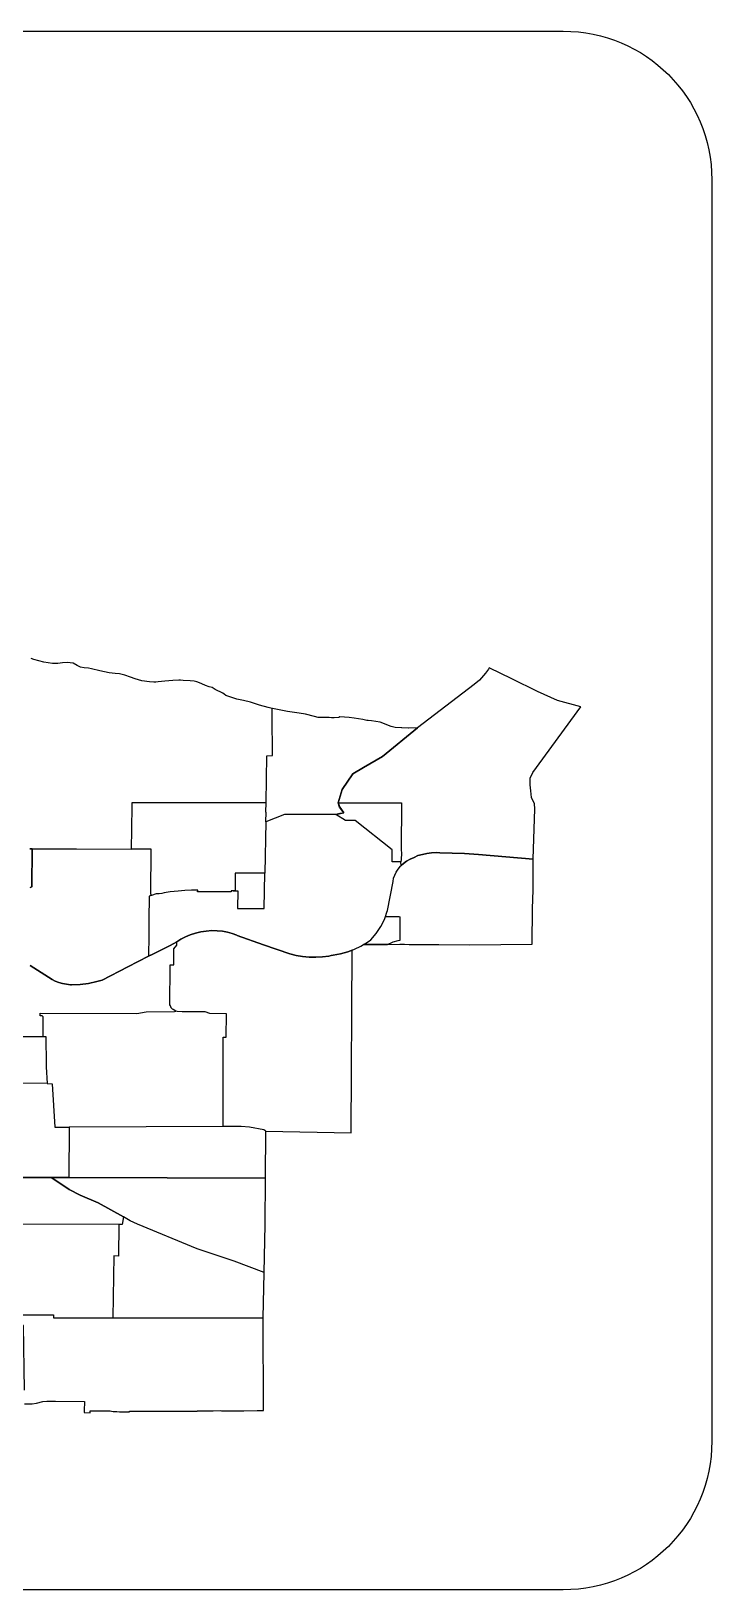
# Model space of a CAD drawing. Extents: x -18 to 322, y 1 to 218.
# Drawn here: x 227.7 to 322.2, y 1.2 to 217.6 of the extents above; entities that cross this region are included whole.
import ezdxf

# ---------------------------------------------------------------- set-up
doc = ezdxf.new("R2010")
doc.units = 0
doc.layers.add('Cuts', color=7, linetype='CONTINUOUS')

msp = doc.modelspace()

# ---------------------------------------------------------------- linework, layer by layer
at = {"layer": 'Cuts', "color": 7}
for points in [[(2.571138, 217.626737), (301.56804, 217.626737)], [(322.20554, 196.989237), (322.20554, 21.817313)], [(284.293813, 90.789585), (288.558684, 90.760647), (297.249109, 90.856249), (297.305942, 95.777396), (297.411881, 98.347781), (297.423258, 102.627623), (297.423258, 102.627623), (297.640825, 109.642698), (297.583966, 110.334128), (297.171084, 111.204877), (297.095122, 112.152623), (296.973149, 112.98823), (296.990082, 113.892052), (297.347164, 114.674948), (304.022204, 123.798941), (300.772274, 124.657802), (298.002934, 125.931109), (294.428466, 127.678291), (291.279818, 129.211014), (291.188352, 129.01981), (290.804918, 128.487543), (289.972406, 127.52171), (289.222074, 126.90521), (281.346593, 120.868887), (280.078445, 120.851821), (280.031428, 120.850763), (279.148778, 120.878152), (279.120891, 120.879211), (278.244961, 120.924687), (277.670842, 121.078167), (276.149488, 121.658493), (274.94955, 121.844011), (274.51341, 121.900854), (274.317037, 121.920486), (273.754797, 122.049677), (273.160516, 122.144244), (272.530596, 122.241397), (271.864984, 122.30496), (271.201462, 122.356636), (270.557572, 122.409346), (270.444913, 122.315811), (269.774167, 122.273954), (269.393829, 122.287395), (269.085827, 122.298242), (268.200611, 122.299301), (268.068848, 122.299301), (267.555689, 122.335991), (267.023956, 122.434693), (265.816794, 122.791778), (264.926392, 122.932338), (263.29808, 123.163332), (261.200016, 123.565374), (261.18348, 123.58707), (260.594369, 123.717811), (259.391859, 124.042855), (258.141806, 124.445416), (257.16719, 124.680027), (256.261301, 124.868646), (255.307354, 125.166302), (254.736846, 125.376625), (254.483632, 125.561111), (254.29863, 125.715106), (253.268718, 126.216367), (252.969511, 126.399819), (252.831537, 126.476299), (252.424327, 126.595155), (251.900843, 126.758453), (251.420252, 127.001849), (251.077121, 127.153259), (250.713835, 127.272634), (250.349517, 127.360484), (249.786243, 127.41371), (248.818344, 127.474688), (248.458675, 127.49948), (248.233367, 127.495352), (247.402411, 127.464864), (246.284131, 127.349625), (245.365842, 127.254542), (245.03098, 127.216818), (244.739007, 127.211658), (244.130259, 127.263334), (243.090528, 127.401827), (242.160354, 127.668477), (241.520599, 127.940294), (240.724264, 128.209529), (239.977022, 128.384712), (239.391013, 128.437422), (238.555406, 128.532506), (237.24334, 128.791922), (236.085272, 129.085961), (235.656358, 129.17226), (235.048642, 129.192924), (234.549963, 129.309711), (234.113816, 129.538124), (233.541239, 129.843014), (233.110259, 129.929313), (232.75059, 129.954104), (232.078281, 129.910697), (231.408555, 129.803726), (230.665446, 129.821294), (229.490842, 129.989241), (228.082142, 130.388701), (227.695601, 130.523059)], [(227.515859, 104.085972), (227.836254, 104.084913), (227.835725, 104.084384), (227.792317, 98.794784), (227.577859, 98.700732)], [(227.577925, 98.700788), (227.792383, 98.794323), (227.835791, 104.08444), (227.515912, 104.085498)], [(223.596158, 58.434512), (230.509948, 58.430384), (232.925821, 58.442793), (260.260071, 58.338407), (260.278168, 64.891496), (272.127583, 64.642417), (272.267098, 89.987638), (272.257308, 90.021745), (271.651651, 89.796437), (270.672904, 89.502397), (269.660053, 89.315329), (269.348955, 89.254867), (269.043547, 89.195438), (268.139228, 89.079683), (267.223002, 89.030592), (266.303151, 89.04869), (265.382798, 89.113801), (264.497574, 89.286918), (263.631476, 89.503443), (259.97227, 90.728688), (256.30841, 92.06711), (256.281539, 92.077455), (255.634548, 92.310516), (254.956037, 92.494483), (254.253238, 92.627809), (253.534937, 92.708941), (252.807309, 92.736796), (252.779403, 92.735209), (252.004772, 92.668029), (251.244613, 92.544005), (250.507706, 92.365205), (249.783719, 92.152816), (249.132079, 91.849992), (248.511446, 91.520814), (247.941454, 91.147193), (247.016447, 90.67642), (244.311702, 89.322497), (244.283796, 89.308553), (243.987174, 89.15714), (241.124817, 87.69573), (237.551907, 85.860183), (236.814487, 85.650379), (235.676054, 85.393545), (234.497832, 85.258153), (233.308758, 85.189425), (233.156829, 85.201834), (232.607506, 85.272115), (232.071106, 85.382184), (231.555375, 85.531531), (231.063416, 85.717565), (230.615382, 85.950626), (227.554586, 87.884357)], [(227.554525, 87.884857), (230.614802, 85.951123), (231.063356, 85.717546), (231.555314, 85.531512), (232.070529, 85.382166), (232.607445, 85.272096), (233.156768, 85.201815), (233.308697, 85.189406), (234.497772, 85.258134), (235.675993, 85.393527), (236.814426, 85.650876), (237.551846, 85.860683), (241.124756, 87.69623), (243.986598, 89.157122), (243.987127, 89.157122), (243.987127, 89.157651), (244.283749, 89.308548), (244.311138, 89.322491), (247.0164, 90.676931), (247.941407, 91.147188), (248.510883, 91.521324), (249.132032, 91.849987), (249.783671, 92.153327), (250.507143, 92.3652), (251.244047, 92.544), (252.004724, 92.668023), (252.779355, 92.735204), (252.807261, 92.736791), (253.534347, 92.708886), (254.253167, 92.627754), (254.955966, 92.494428), (255.634477, 92.31046), (256.280949, 92.077915), (256.307823, 92.067067), (259.97168, 90.728646), (263.631405, 89.5034), (264.496987, 89.287392), (265.382719, 89.114275), (266.302543, 89.048648), (267.222923, 89.03055), (268.138619, 89.079641), (269.043468, 89.195915), (269.348876, 89.255343), (269.659444, 89.315287), (270.672322, 89.502355), (271.651571, 89.796395), (272.256726, 90.021703), (272.593647, 90.133841), (273.459231, 90.558104), (273.843168, 90.783931), (273.843168, 90.783931), (277.196973, 90.807161), (278.871415, 90.839199)], [(226.80073, 26.993212), (227.853896, 27.000435), (228.475564, 27.095005), (229.333391, 27.310495), (229.898215, 27.368888), (231.109512, 27.374577), (235.122701, 27.314114), (235.080328, 26.044424), (235.080328, 25.809813), (235.91697, 25.778809), (235.918028, 26.040291), (236.625479, 26.036164), (236.801178, 26.035634), (237.457988, 26.031507), (237.684847, 26.030449), (238.078105, 26.028332), (238.677035, 26.024707), (238.852734, 25.96838), (239.077011, 25.937376), (239.30387, 25.935259), (239.62323, 25.931132), (239.997882, 25.916659), (241.367826, 25.910971), (241.370472, 25.972981), (241.551341, 25.972981), (241.663995, 25.97351), (241.774583, 25.97351), (241.885171, 25.974039), (241.99369, 25.974039), (242.102727, 25.974039), (242.213315, 25.974039), (242.323903, 25.974569), (242.432941, 25.974569), (242.541978, 25.974569), (242.64533, 25.974569), (242.748684, 25.975098), (242.836533, 25.975098), (242.924383, 25.975098), (243.052542, 25.975627), (243.154343, 25.975627), (243.588373, 25.976156), (243.612662, 25.976156), (243.720149, 25.976156), (243.82712, 25.976156), (243.934091, 25.976685), (244.021941, 25.976685), (244.434252, 25.976156), (244.459043, 25.976156), (244.578415, 25.976156), (244.69779, 25.976156), (244.815611, 25.976156), (244.908628, 25.976156), (245.14733, 25.976685), (245.171619, 25.976156), (245.29306, 25.976685), (245.413982, 25.976685), (245.533354, 25.976685), (245.652727, 25.976685), (245.774168, 25.976685), (245.89509, 25.976685), (246.000508, 25.978273), (246.105929, 25.97986), (246.297132, 25.97986), (246.488852, 25.979331), (246.664035, 25.979331), (246.836118, 25.978802), (246.973061, 25.978802), (247.166331, 25.978826), (247.456235, 25.978297), (249.431826, 25.97364), (250.757325, 25.970544), (250.757325, 26.018085), (251.479246, 26.021709), (252.184628, 26.025334), (252.386682, 26.026393), (252.537579, 26.026922), (252.976827, 26.029568), (253.966948, 26.071943), (254.139031, 26.035253), (254.618072, 26.038349), (255.027348, 26.039937), (255.165841, 26.040466), (255.302785, 26.040995), (255.84177, 26.043641), (256.048992, 26.045228), (257.012757, 26.049885), (257.138847, 26.050943), (257.230314, 26.051472), (259.082397, 26.060786), (259.846175, 26.064913), (259.947979, 26.065442), (259.931442, 38.97318), (260.036863, 45.202776), (260.03845, 45.260654), (260.180561, 51.880404), (260.260142, 58.338923), (232.925893, 58.443309), (230.510019, 58.4309), (223.596229, 58.435028)], [(301.56804, 1.179813), (2.571138, 1.179813)]]:
    msp.add_lwpolyline(points, dxfattribs=at)
at = {"layer": 'Cuts', "color": 5}
for points in [[(270.021632, 108.841111), (262.887143, 108.868663), (260.288543, 107.839297), (260.313661, 109.167939), (260.313308, 109.180251), (260.336803, 110.50563), (260.42879, 117.010386), (261.210997, 117.025732), (261.172117, 122.593415), (261.171973, 122.597261), (261.171267, 123.570955), (261.199595, 123.565593), (261.199669, 123.565456)], [(270.343429, 110.480039), (270.878794, 112.34115), (272.372187, 114.508853), (273.838014, 115.360653), (276.468353, 116.889034), (281.345933, 120.868971), (281.345965, 120.868988)], [(281.345961, 120.869154), (276.468382, 116.889218), (273.838042, 115.360836), (272.372215, 114.509036), (270.878822, 112.341334), (270.343457, 110.480223), (270.54174, 109.86641), (271.106361, 109.09357)], [(260.288466, 107.838693), (260.288547, 107.839046), (260.287841, 107.810189), (260.147894, 100.696263), (259.240345, 100.701166), (258.325737, 100.706705), (257.407358, 100.719088), (256.498271, 100.718029), (256.051523, 100.720499), (256.038718, 99.729902), (256.024148, 99.073559), (256.020549, 98.262911), (256.010001, 98.262876), (255.747948, 98.264287), (255.466554, 98.265698), (255.462533, 98.087845), (255.079141, 98.089609), (254.815337, 98.09102), (254.551541, 98.092079), (254.199811, 98.09349), (253.937764, 98.094901), (253.67396, 98.095959), (253.322226, 98.09737), (253.065464, 98.098429), (252.812216, 98.099487), (252.777044, 98.099621), (252.42707, 98.101032), (251.987407, 98.102796), (251.72361, 98.103854), (251.459807, 98.104913), (251.283943, 98.105618), (251.10808, 98.106324), (250.826694, 98.107382), (250.831668, 98.353871), (249.964512, 98.361103), (249.053234, 98.277484), (248.14026, 98.19213), (247.025588, 98.092925), (246.736144, 98.074263), (246.452751, 98.034569), (246.192806, 97.978957), (245.833488, 97.900259), (245.466151, 97.848246), (245.250523, 97.830607), (245.087656, 97.812686), (244.928754, 97.782664), (244.77379, 97.741297), (244.681746, 97.710182), (244.437158, 97.619843), (244.329826, 97.764373), (244.384013, 104.046794), (242.554267, 104.021006), (241.639638, 104.02531), (241.645494, 104.341508), (241.648669, 104.587963), (241.65516, 104.982657), (241.660099, 105.229298), (241.66659, 105.623838), (241.669765, 105.870447), (241.675692, 106.184797), (241.679396, 106.511593), (241.687086, 106.967985), (241.689909, 107.177891), (241.689905, 107.84245), (241.711566, 109.013927), (241.711901, 109.099817), (241.714017, 109.186664), (241.745062, 110.531926), (241.840047, 110.531654), (242.606993, 110.528832), (260.336726, 110.504949)], [(227.835754, 104.084563), (234.01284, 104.06135), (241.639454, 104.025663), (241.63967, 104.025681)], [(276.900118, 94.66927), (277.105184, 95.267493), (277.165072, 95.506482), (277.168247, 95.518865), (277.169658, 95.531212), (277.947092, 99.539857), (278.029211, 99.989861), (278.183792, 100.429905), (278.389736, 100.859765), (278.664973, 101.270204), (278.979281, 101.670236), (279.069514, 101.751876), (279.084895, 101.763694), (279.084737, 101.763655), (279.405937, 102.022421), (279.840891, 102.344892), (280.310022, 102.646383), (280.865587, 102.892213), (281.414343, 103.132059), (282.01802, 103.312283), (282.638048, 103.429733), (283.273334, 103.514456), (283.917351, 103.552306), (284.457405, 103.547437), (287.863686, 103.451111), (289.800894, 103.276007), (297.422855, 102.627714)], [(297.422838, 102.627711), (289.800876, 103.276003), (287.863668, 103.451108), (284.457387, 103.547434), (283.917334, 103.552302), (283.273317, 103.514453), (282.638031, 103.42973), (282.018003, 103.312279), (281.414326, 103.132056), (280.865569, 102.892209), (280.310004, 102.64638), (279.840874, 102.344889), (279.40592, 102.022418), (279.084719, 101.763652), (279.04125, 102.282648)], [(255.747676, 98.26482), (256.00973, 98.263409), (256.020278, 98.263444), (256.380831, 98.261327), (256.344632, 95.802103), (260.058423, 95.795224), (260.147615, 100.697)], [(244.329858, 97.764743), (244.43719, 97.620214), (244.373009, 97.596366), (244.101935, 97.509092), (244.063588, 94.221034), (244.046866, 93.15234), (244.030744, 92.067463), (243.987219, 89.157227)], [(260.278052, 64.89151), (260.024704, 65.043593), (258.018288, 65.416856), (256.868313, 65.532356), (254.356511, 65.502899), (254.362226, 77.913599), (254.805297, 77.909895), (254.818244, 81.189783), (252.532466, 81.206963), (251.86475, 81.438784), (248.6617, 81.447251), (247.994118, 81.484458), (247.805445, 81.547948), (247.402951, 81.784718), (247.343599, 81.821107), (247.271128, 81.87946), (247.211078, 81.934804), (247.16502, 81.991943), (247.133305, 82.041784), (247.108505, 82.094683), (247.08067, 82.182376), (247.074885, 82.244102), (247.058798, 82.298701), (246.953028, 82.401938), (247.024275, 87.80256), (247.029708, 87.989077), (247.506371, 87.982798), (247.505665, 88.048936), (247.507076, 88.295821), (247.51138, 89.035709), (247.512439, 89.102341), (247.524468, 90.204412), (247.919724, 90.68928), (247.941491, 91.147161), (247.941515, 91.147165)], [(229.357606, 77.997624), (229.357958, 78.03433), (229.358142, 80.764319), (229.35031, 80.785591), (229.33888, 80.809263), (229.307695, 80.843835), (229.270089, 80.862426), (229.234687, 80.869023), (229.201032, 80.875514), (228.958501, 80.874456), (228.959559, 80.940627), (228.959323, 81.182703), (228.958265, 81.258702), (242.385445, 81.232384), (243.660677, 81.447748), (247.618064, 81.480768), (247.805421, 81.548163), (247.805438, 81.547962)], [(225.485101, 78.004119), (229.357581, 77.997557), (229.761857, 77.997423), (229.778967, 74.142603), (229.797347, 73.790918), (229.943309, 71.477462), (208.544275, 71.519442), (207.630316, 71.521206)], [(229.943305, 71.477437), (230.634361, 71.467595), (231.003102, 65.435532), (231.134882, 65.435885), (232.976072, 65.447597), (232.925589, 58.442895)], [(254.356504, 65.502913), (232.9761, 65.447689)], [(230.510134, 58.430456), (231.416858, 57.814284), (233.008669, 56.775992), (234.501684, 55.983346), (237.036466, 54.90768), (240.521745, 52.974571), (240.330635, 51.920715), (239.898422, 51.921773), (222.554533, 51.939341), (220.493863, 51.937225), (214.263392, 51.958215), (213.86216, 51.976242), (213.579366, 52.20862), (210.378151, 52.215746), (210.344602, 51.987072), (210.149191, 51.951064), (205.430743, 51.940834), (205.431096, 51.974453)], [(260.038367, 45.259911), (255.885414, 46.801941), (253.115823, 47.740732), (250.774427, 48.545369), (242.491078, 51.979741), (241.462109, 52.440201), (240.521745, 52.974582), (237.036466, 54.907691), (234.501684, 55.983356), (233.008669, 56.776002), (231.416858, 57.814294), (230.510134, 58.430466), (230.510134, 58.430452)], [(239.898299, 51.921731), (239.898422, 51.921762), (239.855549, 47.531235), (239.175157, 47.546545), (239.064858, 38.957924)], [(226.771773, 28.898228), (226.631103, 37.896786), (226.251687, 37.898197), (226.241209, 39.355917), (230.802929, 39.345087), (230.802224, 38.940775), (239.065267, 38.957991), (259.931966, 38.972666), (259.931613, 38.972596)]]:
    msp.add_lwpolyline(points, dxfattribs=at)
at = {"layer": 'Cuts', "color": 7}
msp.add_lwpolyline([(270.343709, 110.4799), (279.116816, 110.472651), (279.066175, 103.923697), (279.142137, 103.46791), (279.064614, 102.604913), (279.041331, 102.282971), (277.827978, 102.276251), (277.827978, 103.11806), (277.84597, 103.926796), (272.690722, 108.011301), (271.362117, 108.031965), (270.022135, 108.838634), (270.019489, 108.840751), (270.019489, 108.84128), (271.104175, 109.093449), (271.104175, 109.093449), (270.539342, 109.86653)], close=True, dxfattribs=at)
at = {"layer": 'Cuts', "color": 5}
msp.add_lwpolyline([(278.877395, 91.350474), (278.62777, 91.301297), (277.942372, 91.100157), (277.556179, 90.938596), (277.197023, 90.807278), (273.84339, 90.783606), (274.266773, 91.033888), (274.869286, 91.434785), (275.62423, 92.333821), (276.263432, 93.273639), (276.758728, 94.254978), (276.900153, 94.669196), (277.38028, 94.665668), (278.203173, 94.664962), (278.772881, 94.663904), (278.913784, 94.657166), (278.877395, 91.350382)], close=True, dxfattribs=at)
at = {"layer": 'Cuts', "color": 7}
for points in [[(301.56804, 217.626737), (313.001215, 217.626737), (322.20554, 208.422412), (322.20554, 196.989237)], [(278.871415, 90.839199), (280.610575, 90.773085), (282.502795, 90.796586), (284.293813, 90.789585)], [(322.20554, 21.817313), (322.20554, 10.384138), (313.001215, 1.179813), (301.56804, 1.179813)]]:
    msp.add_open_spline(points, degree=3, dxfattribs=at)
at = {"layer": 'Cuts', "color": 5}
msp.add_open_spline([(271.106361, 109.09357), (271.106361, 109.09357), (270.0234, 108.838469), (270.021632, 108.841111)], degree=3, dxfattribs=at)

doc.saveas('drawing.dxf')
